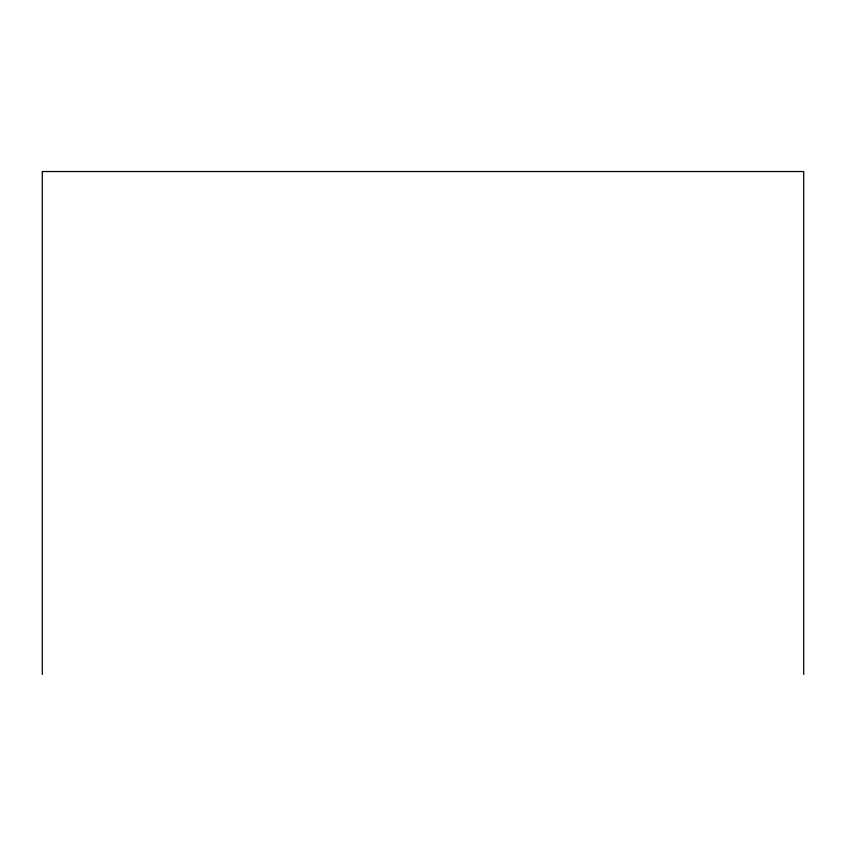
<?xml version="1.0" encoding="UTF-8"?>
<svg xmlns="http://www.w3.org/2000/svg" width="846" height="846" viewBox="0 0 846 846"><rect width="100%" height="100%" fill="white"/><g stroke="black" fill="none" stroke-linecap="round" stroke-linejoin="round"><path stroke-width="1.27" d="M803.7 674.463L803.7 171.537L42.3 171.537L42.3 674.463"/></g></svg>
